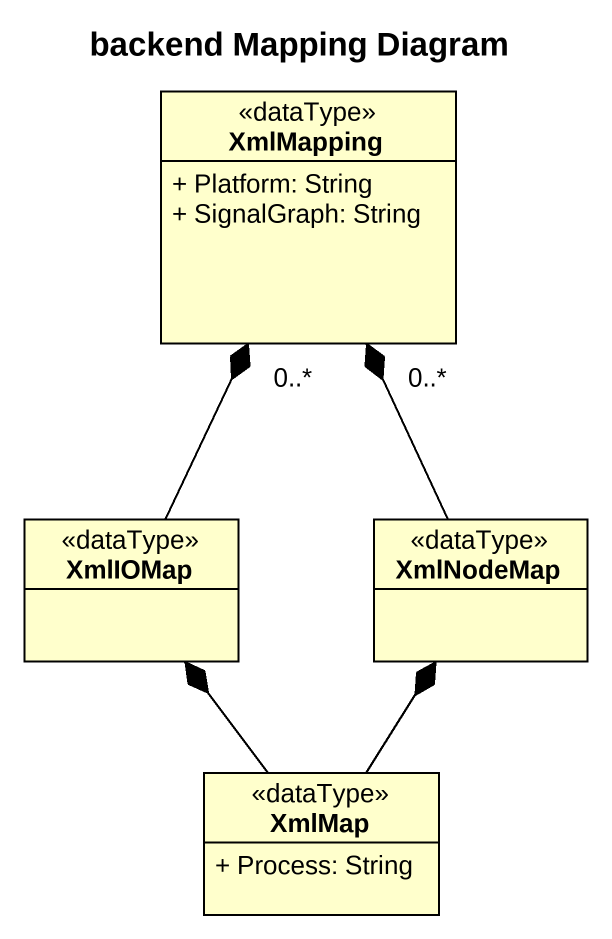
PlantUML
@startuml
title backend Mapping Diagram
hide circle
hide empty members
skinparam classAttributeIconSize 0
class XmlMapping <<dataType>> {
  + Platform: String
  + SignalGraph: String
}
class XmlIOMap <<dataType>>
class XmlNodeMap <<dataType>>
class XmlMap <<dataType>> {
  + Process: String
}
XmlIOMap -up-* "0..*" XmlMapping
XmlNodeMap -up-* "0..*" XmlMapping
XmlMap -up-* XmlIOMap
XmlMap -up-* XmlNodeMap
@enduml
